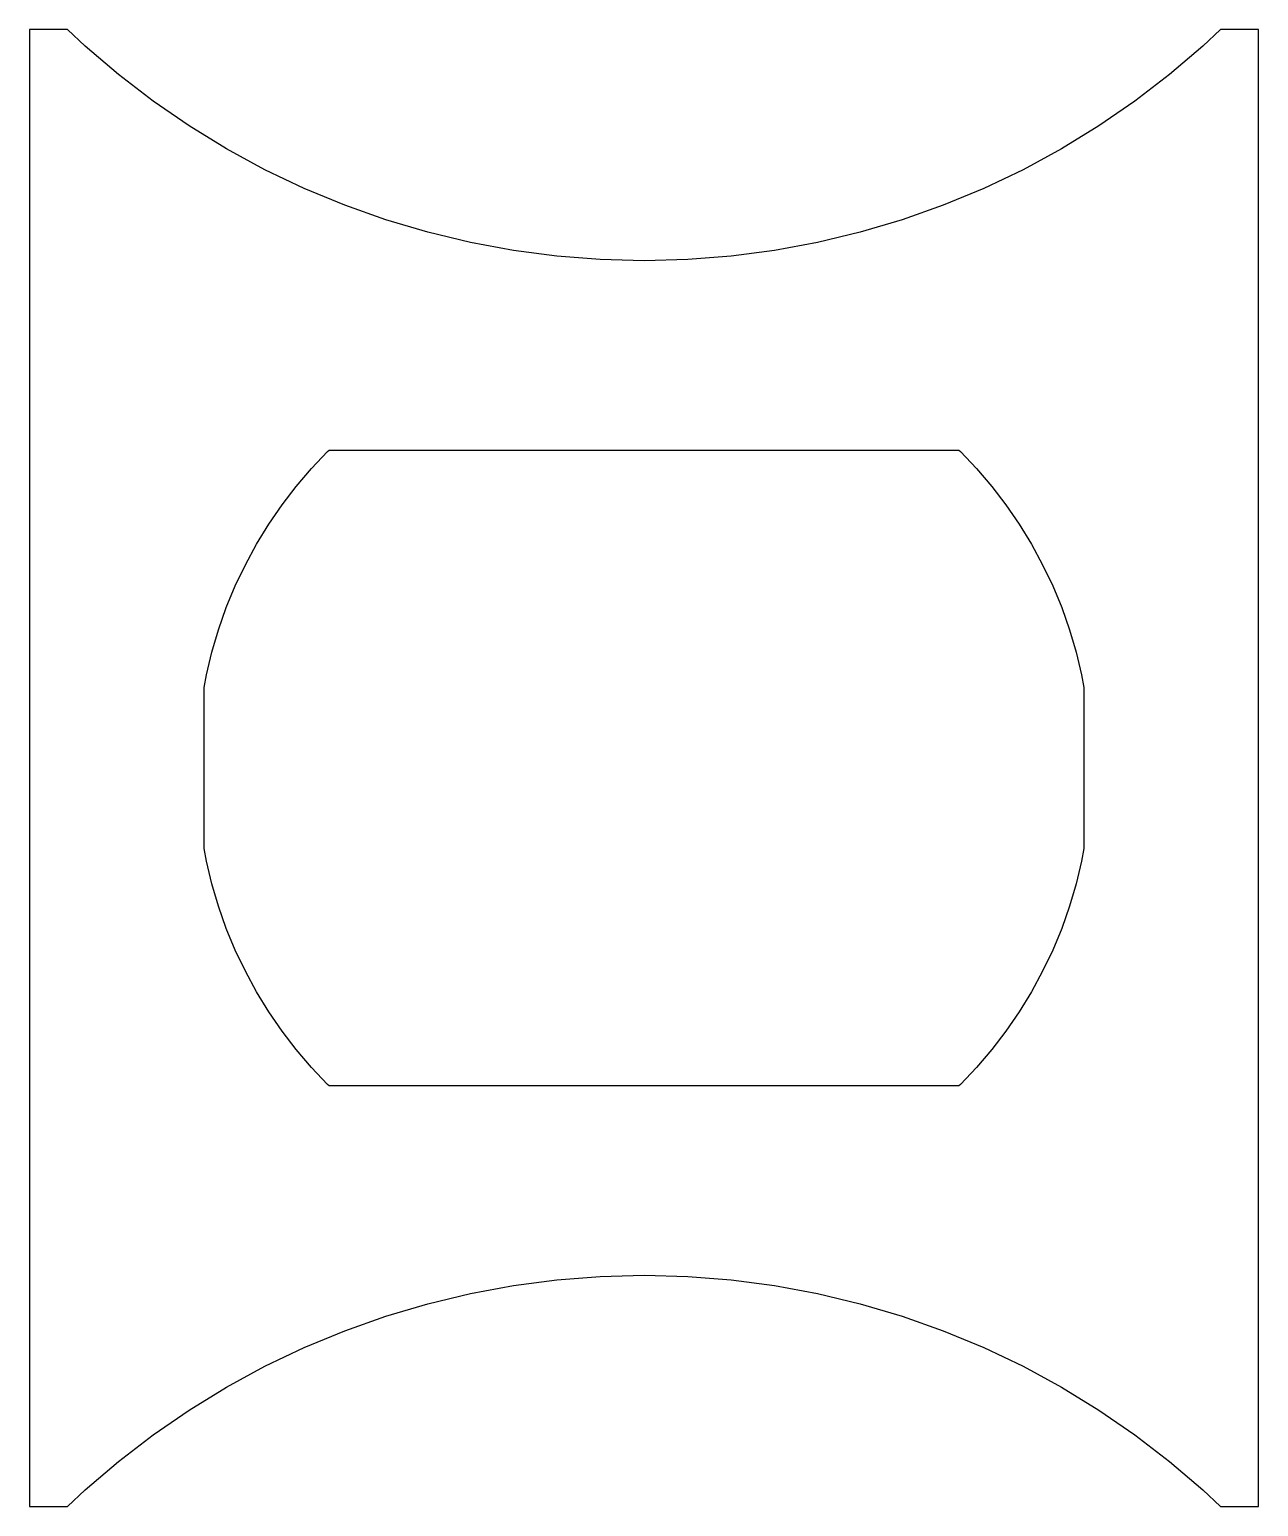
# Model space of a CAD drawing. Header units: metres. Extents: x -8.2 to 8.2, y -9.9 to 9.9.
import ezdxf

# ---------------------------------------------------------------- set-up
doc = ezdxf.new("R2010")
doc.units = ezdxf.units.M

msp = doc.modelspace()

# ---------------------------------------------------------------- linework, layer by layer
for p, q in [((-7.72949, 9.9), (-8.24, 9.9)), ((-8.24, 9.9), (-8.24, -9.9)), ((-7.49426, 9.67678), (-7.72949, 9.9)), ((7.72949, 9.9), (7.49426, 9.67678)), ((8.24, 9.9), (7.72949, 9.9)), ((8.24, -9.9), (8.24, 9.9)), ((-7.04839, 9.29597), (-7.49426, 9.67678)), ((7.49426, 9.67678), (7.04839, 9.29597)), ((-6.58319, 8.93901), (-7.04839, 9.29597)), ((7.04839, 9.29597), (6.58319, 8.93901)), ((-6.09996, 8.60689), (-6.58319, 8.93901)), ((6.58319, 8.93901), (6.09996, 8.60689)), ((-5.6, 8.30052), (-6.09996, 8.60689)), ((6.09996, 8.60689), (5.6, 8.30052)), ((-5.08469, 8.02073), (-5.6, 8.30052)), ((5.6, 8.30052), (5.08469, 8.02073)), ((-4.55545, 7.76829), (-5.08469, 8.02073)), ((5.08469, 8.02073), (4.55545, 7.76829)), ((-4.01372, 7.5439), (-4.55545, 7.76829)), ((4.55545, 7.76829), (4.01372, 7.5439)), ((-3.46099, 7.34817), (-4.01372, 7.5439)), ((4.01372, 7.5439), (3.46099, 7.34817)), ((-2.89877, 7.18163), (-3.46099, 7.34817)), ((3.46099, 7.34817), (2.89877, 7.18163)), ((-2.32861, 7.04475), (-2.89877, 7.18163)), ((2.89877, 7.18163), (2.32861, 7.04475)), ((-1.75207, 6.93789), (-2.32861, 7.04475)), ((-1.17072, 6.86135), (-1.75207, 6.93789)), ((1.75207, 6.93789), (1.17072, 6.86135)), ((2.32861, 7.04475), (1.75207, 6.93789)), ((-0.58616, 6.81535), (-1.17072, 6.86135)), ((0, 6.8), (-0.58616, 6.81535)), ((0.58616, 6.81535), (0, 6.8)), ((1.17072, 6.86135), (0.58616, 6.81535)), ((-4.45887, 4.01478), (-4.24264, 4.24264)), ((-4.24264, 4.24264), (-4.22318, 4.26111)), ((-4.22318, 4.26111), (4.22318, 4.26111)), ((4.22318, 4.26111), (4.24264, 4.24264)), ((4.24264, 4.24264), (4.45887, 4.01478)), ((-4.66288, 3.77592), (-4.45887, 4.01478)), ((4.45887, 4.01478), (4.66288, 3.77592)), ((-4.8541, 3.52671), (-4.66288, 3.77592)), ((4.66288, 3.77592), (4.8541, 3.52671)), ((-5.03202, 3.26783), (-4.8541, 3.52671)), ((4.8541, 3.52671), (5.03202, 3.26783)), ((-5.19615, 3), (-5.03202, 3.26783)), ((5.03202, 3.26783), (5.19615, 3)), ((-5.34604, 2.72394), (-5.19615, 3)), ((5.19615, 3), (5.34604, 2.72394)), ((-5.48127, 2.44042), (-5.34604, 2.72394)), ((5.34604, 2.72394), (5.48127, 2.44042)), ((-5.60148, 2.15021), (-5.48127, 2.44042)), ((5.48127, 2.44042), (5.60148, 2.15021)), ((-5.70634, 1.8541), (-5.60148, 2.15021)), ((5.60148, 2.15021), (5.70634, 1.8541)), ((-5.79555, 1.55291), (-5.70634, 1.8541)), ((5.70634, 1.8541), (5.79555, 1.55291)), ((-5.86889, 1.24747), (-5.79555, 1.55291)), ((5.79555, 1.55291), (5.86889, 1.24747)), ((-5.9, 1.07959), (-5.86889, 1.24747)), ((5.86889, 1.24747), (5.9, 1.07959)), ((-5.9, -1.07959), (-5.9, 1.07959)), ((5.9, 1.07959), (5.9, -1.07959)), ((-5.86889, -1.24747), (-5.9, -1.07959)), ((5.9, -1.07959), (5.86889, -1.24747)), ((-5.79555, -1.55291), (-5.86889, -1.24747)), ((5.86889, -1.24747), (5.79555, -1.55291)), ((-5.70634, -1.8541), (-5.79555, -1.55291)), ((5.79555, -1.55291), (5.70634, -1.8541)), ((-5.60148, -2.15021), (-5.70634, -1.8541)), ((5.70634, -1.8541), (5.60148, -2.15021)), ((-5.48127, -2.44042), (-5.60148, -2.15021)), ((5.60148, -2.15021), (5.48127, -2.44042)), ((-5.34604, -2.72394), (-5.48127, -2.44042)), ((5.48127, -2.44042), (5.34604, -2.72394)), ((-5.19615, -3), (-5.34604, -2.72394)), ((5.34604, -2.72394), (5.19615, -3)), ((-5.03202, -3.26783), (-5.19615, -3)), ((5.19615, -3), (5.03202, -3.26783)), ((-4.8541, -3.52671), (-5.03202, -3.26783)), ((5.03202, -3.26783), (4.8541, -3.52671)), ((-4.66288, -3.77592), (-4.8541, -3.52671)), ((4.8541, -3.52671), (4.66288, -3.77592)), ((-4.45887, -4.01478), (-4.66288, -3.77592)), ((4.66288, -3.77592), (4.45887, -4.01478)), ((-4.24264, -4.24264), (-4.45887, -4.01478)), ((4.45887, -4.01478), (4.24264, -4.24264)), ((-4.22318, -4.26111), (-4.24264, -4.24264)), ((4.22318, -4.26111), (-4.22318, -4.26111)), ((4.24264, -4.24264), (4.22318, -4.26111)), ((-1.75207, -6.93789), (-1.17072, -6.86135)), ((-1.17072, -6.86135), (-0.58616, -6.81535)), ((-0.58616, -6.81535), (0, -6.8)), ((0, -6.8), (0.58616, -6.81535)), ((0.58616, -6.81535), (1.17072, -6.86135)), ((1.17072, -6.86135), (1.75207, -6.93789)), ((-2.89877, -7.18163), (-2.32861, -7.04475)), ((-2.32861, -7.04475), (-1.75207, -6.93789)), ((1.75207, -6.93789), (2.32861, -7.04475)), ((2.32861, -7.04475), (2.89877, -7.18163)), ((-3.46099, -7.34817), (-2.89877, -7.18163)), ((2.89877, -7.18163), (3.46099, -7.34817)), ((-4.01372, -7.5439), (-3.46099, -7.34817)), ((3.46099, -7.34817), (4.01372, -7.5439)), ((-4.55545, -7.76829), (-4.01372, -7.5439)), ((4.01372, -7.5439), (4.55545, -7.76829)), ((-5.08469, -8.02073), (-4.55545, -7.76829)), ((4.55545, -7.76829), (5.08469, -8.02073)), ((-5.6, -8.30052), (-5.08469, -8.02073)), ((5.08469, -8.02073), (5.6, -8.30052)), ((-6.09996, -8.60689), (-5.6, -8.30052)), ((5.6, -8.30052), (6.09996, -8.60689)), ((-6.58319, -8.93901), (-6.09996, -8.60689)), ((6.09996, -8.60689), (6.58319, -8.93901)), ((-7.04839, -9.29597), (-6.58319, -8.93901)), ((6.58319, -8.93901), (7.04839, -9.29597)), ((-7.49426, -9.67678), (-7.04839, -9.29597)), ((7.04839, -9.29597), (7.49426, -9.67678)), ((-7.72949, -9.9), (-7.49426, -9.67678)), ((7.49426, -9.67678), (7.72949, -9.9)), ((-8.24, -9.9), (-7.72949, -9.9)), ((7.72949, -9.9), (8.24, -9.9))]:
    msp.add_line(p, q)

doc.saveas('drawing.dxf')
